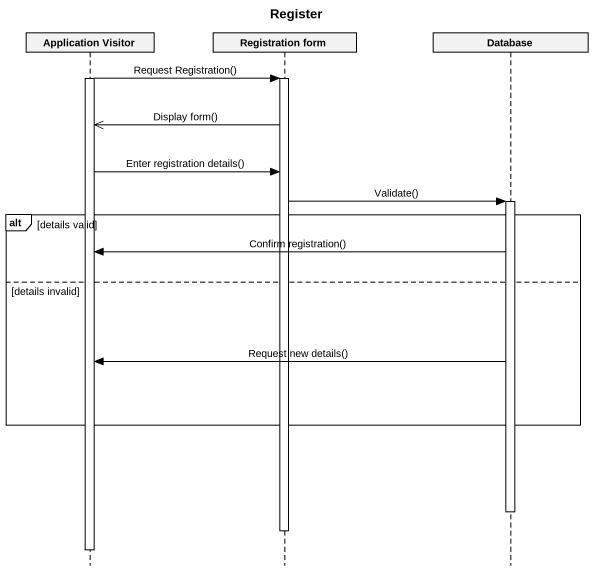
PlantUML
@startuml
title Register
hide footbox
participant "Application Visitor" as Application_Visitor
participant "Registration form" as Registration_form
participant "Database" as Database_

activate Application_Visitor
Application_Visitor -> Registration_form : Request Registration()
activate Registration_form
Registration_form ->> Application_Visitor : Display form()
Application_Visitor -> Registration_form : Enter registration details()
Registration_form -> Database_ : Validate()
activate Database_
alt details valid
  Database_ -> Application_Visitor : Confirm registration()
else details invalid
  Database_ -> Application_Visitor : Request new details()
end
deactivate Database_
deactivate Registration_form
deactivate Application_Visitor
@enduml
